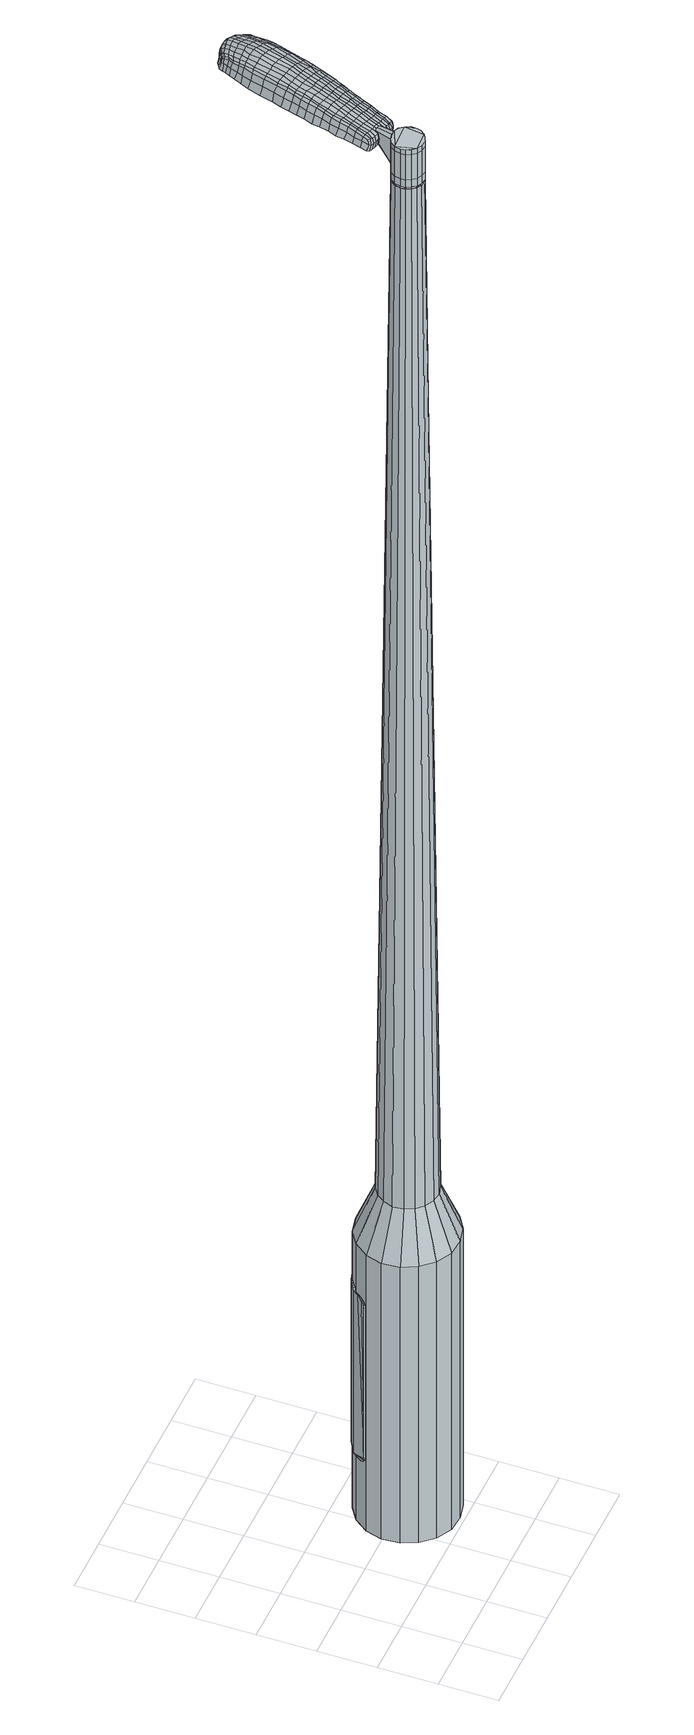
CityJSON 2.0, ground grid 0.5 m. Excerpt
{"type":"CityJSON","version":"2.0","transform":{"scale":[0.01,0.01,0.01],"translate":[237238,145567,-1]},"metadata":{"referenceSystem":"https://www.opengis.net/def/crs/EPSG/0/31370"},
"CityObjects":{
"object1":{"type":"GenericCityObject","attributes":{"cluster":584,"mean_distance_to_centroid":0.326,"new_centroid_x":237239.29,"new_centroid_y":145567.94,"mean_distance_to_camera":13.93,"H1":19.2,"H2":19.27,"Z_final":121.59,"cluster2":-1,"proj_x":237248.26,"proj_y":145570.62,"id_line":14345,"bearing_l":163.34,"distance":9.36,"orientation":"right","G_obj":73.34},"geometry":[{"type":"MultiSurface","lod":"2","boundaries":[[[0,1,2,3]],[[1,4,5,2]],[[4,6,7,5]],[[6,8,9,7]],[[8,10,11,9]],[[10,12,13,11]],[[12,14,15,13]],[[14,16,17,15]],[[16,18,19,17]],[[18,20,21,19]],[[20,22,23,21]],[[22,24,25,23]],[[24,26,27,25]],[[26,28,29,27]],[[28,30,31,29]],[[30,32,33,31]],[[32,34,35,33]],[[34,0,3,35]],[[36,37,38,39]],[[38,40,41,42]],[[41,43,42]],[[42,44,45,46]],[[45,47,46]],[[46,48,49,50]],[[49,51,50]],[[42,46,50,38]],[[50,52,39,38]],[[53,36,39]],[[2,5,7,35]],[[7,9,11,15]],[[11,13,15]],[[15,17,19,23]],[[19,21,23]],[[23,25,27,31]],[[27,29,31]],[[15,23,31,7]],[[31,33,35,7]],[[3,2,35]],[[1,0,54,55]],[[0,34,56,54]],[[34,32,57,56]],[[32,30,58,57]],[[30,28,59,58]],[[28,26,60,59]],[[26,24,61,60]],[[24,22,62,61]],[[22,20,63,62]],[[20,18,64,63]],[[18,16,65,64]],[[16,14,66,65]],[[14,12,67,66]],[[12,10,68,67]],[[10,8,69,68]],[[8,6,70,69]],[[6,4,71,70]],[[4,1,55,71]],[[55,54,72,73]],[[54,56,74,72]],[[56,57,75,74]],[[57,58,76,75]],[[58,59,77,76]],[[59,60,78,77]],[[60,61,79,78]],[[61,62,80,79]],[[62,63,81,80]],[[63,64,82,81]],[[64,65,83,82]],[[65,66,84,83]],[[66,67,85,84]],[[67,68,86,85]],[[68,69,87,86]],[[69,70,88,87]],[[70,71,89,88]],[[71,55,73,89]],[[90,91,92,93]],[[74,94,91,90]],[[75,95,94,74]],[[96,97,95,75]],[[98,99,97,96]],[[78,100,99,98]],[[101,102,100,78]],[[80,103,102,101]],[[104,105,103,80]],[[106,107,105,104]],[[108,109,107,106]],[[84,110,109,108]],[[111,112,110,84]],[[86,113,112,111]],[[87,114,113,86]],[[88,115,114,87]],[[89,116,115,88]],[[93,92,116,89]],[[117,118,119,120]],[[121,117,120,122]],[[123,121,122,124]],[[125,123,124,126]],[[127,125,126,128]],[[129,127,128,130]],[[131,129,130,132]],[[133,131,132,134]],[[135,133,134,136]],[[137,135,136,138]],[[139,137,138,140]],[[141,139,140,142]],[[143,141,142,144]],[[145,143,144,146]],[[147,145,146,148]],[[149,147,148,150]],[[73,72,90,93]],[[72,74,90]],[[76,96,75]],[[76,77,98,96]],[[77,78,98]],[[79,101,78]],[[79,80,101]],[[81,104,80]],[[81,82,106,104]],[[82,83,108,106]],[[83,84,108]],[[85,111,84]],[[85,86,111]],[[73,93,89]],[[151,152,92,91]],[[152,116,92]],[[153,112,113]],[[153,110,112]],[[154,109,110]],[[154,155,107,109]],[[155,156,105,107]],[[156,103,105]],[[157,102,103]],[[157,100,102]],[[158,99,100]],[[158,159,97,99]],[[159,95,97]],[[151,91,94]],[[39,52,149,160]],[[152,151,161,150]],[[53,39,160,118]],[[151,94,119,161]],[[36,53,118,117]],[[94,95,120,119]],[[37,36,117,121]],[[95,159,122,120]],[[38,37,121,123]],[[159,158,124,122]],[[40,38,123,125]],[[158,100,126,124]],[[41,40,125,127]],[[100,157,128,126]],[[43,41,127,129]],[[157,103,130,128]],[[42,43,129,131]],[[103,156,132,130]],[[44,42,131,133]],[[156,155,134,132]],[[45,44,133,135]],[[155,154,136,134]],[[47,45,135,137]],[[154,110,138,136]],[[46,47,137,139]],[[110,153,140,138]],[[48,46,139,141]],[[153,113,142,140]],[[49,48,141,143]],[[113,114,144,142]],[[51,49,143,145]],[[114,115,146,144]],[[50,51,145,147]],[[115,116,148,146]],[[52,50,147,149]],[[116,152,150,148]],[[149,150,162,163]],[[150,161,164,162]],[[161,119,165,164]],[[119,118,166,165]],[[118,160,167,166]],[[160,149,163,167]],[[168,169,170,171]],[[172,168,171,173]],[[168,172,174,175]],[[169,168,175,176]],[[177,178,179,180]],[[181,177,180,182]],[[177,181,183,184]],[[178,177,184,185]],[[186,187,188,189]],[[190,186,189,191]],[[186,190,192,193]],[[187,186,193,194]],[[195,196,197,198]],[[199,195,198,200]],[[195,199,201,202]],[[196,195,202,203]],[[204,205,206,207]],[[208,204,207,209]],[[204,208,210,211]],[[205,204,211,212]],[[213,214,215,216]],[[217,213,216,218]],[[213,217,219,220]],[[214,213,220,221]],[[222,223,224,225]],[[214,222,225,215]],[[222,214,221,226]],[[223,222,226,227]],[[228,229,230,231]],[[223,228,231,224]],[[228,223,227,232]],[[229,228,232,233]],[[234,172,173,235]],[[229,234,235,230]],[[234,229,233,236]],[[172,234,236,174]],[[237,238,239,240]],[[241,237,240,242]],[[237,241,243,244]],[[238,237,244,245]],[[246,247,248,249]],[[238,246,249,239]],[[246,238,245,250]],[[247,246,250,251]],[[252,253,254,255]],[[247,252,255,248]],[[252,247,251,256]],[[253,252,256,257]],[[258,259,260,261]],[[253,258,261,254]],[[258,253,257,262]],[[259,258,262,263]],[[264,169,176,265]],[[259,264,265,260]],[[264,259,263,266]],[[169,264,266,170]],[[267,268,269,270]],[[271,267,270,272]],[[267,271,273,274]],[[268,267,274,275]],[[276,277,278,279]],[[268,276,279,269]],[[276,268,275,280]],[[277,276,280,281]],[[282,283,284,285]],[[277,282,285,278]],[[282,277,281,286]],[[283,282,286,287]],[[288,181,182,289]],[[283,288,289,284]],[[288,283,287,290]],[[181,288,290,183]],[[291,292,293,294]],[[295,291,294,296]],[[291,295,297,298]],[[292,291,298,299]],[[300,301,302,303]],[[292,300,303,293]],[[300,292,299,304]],[[301,300,304,305]],[[306,307,308,309]],[[301,306,309,302]],[[306,301,305,310]],[[307,306,310,311]],[[312,313,314,315]],[[307,312,315,308]],[[312,307,311,316]],[[313,312,316,317]],[[318,178,185,319]],[[313,318,319,314]],[[318,313,317,320]],[[178,318,320,179]],[[321,207,206,322]],[[323,321,322,324]],[[321,323,325,326]],[[207,321,326,209]],[[327,323,324,328]],[[329,327,328,330]],[[327,329,331,332]],[[323,327,332,325]],[[333,329,330,334]],[[335,333,334,336]],[[333,335,337,338]],[[329,333,338,331]],[[339,335,336,340]],[[341,339,340,342]],[[339,341,343,344]],[[335,339,344,337]],[[345,341,342,346]],[[196,345,346,197]],[[345,196,203,347]],[[341,345,347,343]],[[348,349,194,193]],[[350,348,193,192]],[[348,350,351,352]],[[349,348,352,353]],[[354,355,353,352]],[[356,354,352,351]],[[354,356,357,358]],[[355,354,358,359]],[[360,361,359,358]],[[362,360,358,357]],[[360,362,363,364]],[[361,360,364,365]],[[366,367,365,364]],[[368,366,364,363]],[[366,368,201,199]],[[367,366,199,200]],[[369,370,371,372]],[[271,369,372,273]],[[369,271,272,373]],[[370,369,373,374]],[[375,190,191,376]],[[370,375,376,371]],[[375,370,374,377]],[[190,375,377,192]],[[378,379,380,381]],[[217,378,381,219]],[[378,217,218,382]],[[379,378,382,383]],[[384,385,386,387]],[[379,384,387,380]],[[384,379,383,388]],[[385,384,388,389]],[[390,187,194,391]],[[385,390,391,386]],[[390,385,389,392]],[[187,390,392,188]],[[393,394,395,396]],[[175,393,396,176]],[[393,175,174,397]],[[394,393,397,398]],[[399,400,401,402]],[[394,399,402,395]],[[399,394,398,403]],[[400,399,403,404]],[[405,198,197,406]],[[400,405,406,401]],[[405,400,404,407]],[[198,405,407,200]],[[408,409,410,411]],[[180,408,411,182]],[[408,180,179,412]],[[409,408,412,413]],[[414,202,201,415]],[[409,414,415,410]],[[414,409,413,416]],[[202,414,416,203]],[[417,418,419,420]],[[295,417,420,297]],[[417,295,296,421]],[[418,417,421,422]],[[423,208,209,424]],[[418,423,424,419]],[[423,418,422,425]],[[208,423,425,210]],[[426,427,428,429]],[[241,426,429,243]],[[426,241,242,430]],[[427,426,430,431]],[[432,433,434,435]],[[427,432,435,428]],[[432,427,431,436]],[[433,432,436,437]],[[438,205,212,439]],[[433,438,439,434]],[[438,433,437,440]],[[205,438,440,206]],[[441,442,431,430]],[[240,441,430,242]],[[441,240,239,443]],[[442,441,443,444]],[[445,446,437,436]],[[442,445,436,431]],[[445,442,444,447]],[[446,445,447,448]],[[449,322,206,440]],[[446,449,440,437]],[[449,446,448,450]],[[322,449,450,324]],[[451,452,453,454]],[[298,451,454,299]],[[451,298,297,420]],[[452,451,420,419]],[[455,326,325,456]],[[452,455,456,453]],[[455,452,419,424]],[[326,455,424,209]],[[457,458,444,443]],[[249,457,443,239]],[[457,249,248,459]],[[458,457,459,460]],[[461,462,448,447]],[[458,461,447,444]],[[461,458,460,463]],[[462,461,463,464]],[[465,328,324,450]],[[462,465,450,448]],[[465,462,464,466]],[[328,465,466,330]],[[467,468,469,470]],[[304,467,470,305]],[[467,304,299,454]],[[468,467,454,453]],[[471,332,331,472]],[[468,471,472,469]],[[471,468,453,456]],[[332,471,456,325]],[[473,474,460,459]],[[255,473,459,248]],[[473,255,254,475]],[[474,473,475,476]],[[477,478,464,463]],[[474,477,463,460]],[[477,474,476,479]],[[478,477,479,480]],[[481,334,330,466]],[[478,481,466,464]],[[481,478,480,482]],[[334,481,482,336]],[[483,484,485,486]],[[310,483,486,311]],[[483,310,305,470]],[[484,483,470,469]],[[487,338,337,488]],[[484,487,488,485]],[[487,484,469,472]],[[338,487,472,331]],[[489,490,476,475]],[[261,489,475,254]],[[489,261,260,491]],[[490,489,491,492]],[[493,494,480,479]],[[490,493,479,476]],[[493,490,492,495]],[[494,493,495,496]],[[497,340,336,482]],[[494,497,482,480]],[[497,494,496,498]],[[340,497,498,342]],[[499,500,501,502]],[[316,499,502,317]],[[499,316,311,486]],[[500,499,486,485]],[[503,344,343,504]],[[500,503,504,501]],[[503,500,485,488]],[[344,503,488,337]],[[505,506,492,491]],[[265,505,491,260]],[[505,265,176,396]],[[506,505,396,395]],[[507,508,496,495]],[[506,507,495,492]],[[507,506,395,402]],[[508,507,402,401]],[[509,346,342,498]],[[508,509,498,496]],[[509,508,401,406]],[[346,509,406,197]],[[510,511,413,412]],[[320,510,412,179]],[[510,320,317,502]],[[511,510,502,501]],[[512,347,203,416]],[[511,512,416,413]],[[512,511,501,504]],[[347,512,504,343]],[[513,514,374,373]],[[270,513,373,272]],[[513,270,269,515]],[[514,513,515,516]],[[517,350,192,377]],[[514,517,377,374]],[[517,514,516,518]],[[350,517,518,351]],[[519,520,521,522]],[[220,519,522,221]],[[519,220,219,381]],[[520,519,381,380]],[[523,524,525,526]],[[520,523,526,521]],[[523,520,380,387]],[[524,523,387,386]],[[527,349,353,528]],[[524,527,528,525]],[[527,524,386,391]],[[349,527,391,194]],[[529,530,516,515]],[[279,529,515,269]],[[529,279,278,531]],[[530,529,531,532]],[[533,356,351,518]],[[530,533,518,516]],[[533,530,532,534]],[[356,533,534,357]],[[535,536,537,538]],[[226,535,538,227]],[[535,226,221,522]],[[536,535,522,521]],[[539,540,541,542]],[[536,539,542,537]],[[539,536,521,526]],[[540,539,526,525]],[[543,355,359,544]],[[540,543,544,541]],[[543,540,525,528]],[[355,543,528,353]],[[545,546,532,531]],[[285,545,531,278]],[[545,285,284,547]],[[546,545,547,548]],[[549,362,357,534]],[[546,549,534,532]],[[549,546,548,550]],[[362,549,550,363]],[[551,552,553,554]],[[232,551,554,233]],[[551,232,227,538]],[[552,551,538,537]],[[555,556,557,558]],[[552,555,558,553]],[[555,552,537,542]],[[556,555,542,541]],[[559,361,365,560]],[[556,559,560,557]],[[559,556,541,544]],[[361,559,544,359]],[[561,562,548,547]],[[289,561,547,284]],[[561,289,182,411]],[[562,561,411,410]],[[563,368,363,550]],[[562,563,550,548]],[[563,562,410,415]],[[368,563,415,201]],[[564,565,398,397]],[[236,564,397,174]],[[564,236,233,554]],[[565,564,554,553]],[[566,567,404,403]],[[565,566,403,398]],[[566,565,553,558]],[[567,566,558,557]],[[568,367,200,407]],[[567,568,407,404]],[[568,567,557,560]],[[367,568,560,365]],[[569,570,571,572]],[[572,571,573,574]],[[575,573,571,576]],[[576,571,570,577]],[[578,579,580,581]],[[581,580,582,583]],[[584,582,580,585]],[[585,580,579,586]],[[587,588,589,590]],[[590,589,591,592]],[[593,591,589,594]],[[594,589,588,595]],[[596,597,598,599]],[[599,598,600,601]],[[602,600,598,603]],[[603,598,597,604]],[[605,606,607,608]],[[608,607,609,610]],[[611,609,607,612]],[[612,607,606,613]],[[614,615,616,617]],[[617,616,618,619]],[[620,618,616,621]],[[621,616,615,622]],[[623,624,625,626]],[[626,625,615,614]],[[622,615,625,627]],[[627,625,624,628]],[[629,630,631,632]],[[632,631,624,623]],[[628,624,631,633]],[[633,631,630,634]],[[574,573,635,636]],[[636,635,630,629]],[[634,630,635,637]],[[637,635,573,575]],[[638,639,640,641]],[[641,640,642,643]],[[644,642,640,645]],[[645,640,639,646]],[[647,648,649,650]],[[650,649,639,638]],[[646,639,649,651]],[[651,649,648,652]],[[653,654,655,656]],[[656,655,648,647]],[[652,648,655,657]],[[657,655,654,658]],[[659,660,661,662]],[[662,661,654,653]],[[658,654,661,663]],[[663,661,660,664]],[[577,570,665,666]],[[666,665,660,659]],[[664,660,665,667]],[[667,665,570,569]],[[668,669,670,671]],[[671,670,672,673]],[[674,672,670,675]],[[675,670,669,676]],[[677,678,679,680]],[[680,679,669,668]],[[676,669,679,681]],[[681,679,678,682]],[[683,684,685,686]],[[686,685,678,677]],[[682,678,685,687]],[[687,685,684,688]],[[583,582,689,690]],[[690,689,684,683]],[[688,684,689,691]],[[691,689,582,584]],[[692,693,694,695]],[[695,694,696,697]],[[698,696,694,699]],[[699,694,693,700]],[[701,702,703,704]],[[704,703,693,692]],[[700,693,703,705]],[[705,703,702,706]],[[707,708,709,710]],[[710,709,702,701]],[[706,702,709,711]],[[711,709,708,712]],[[713,714,715,716]],[[716,715,708,707]],[[712,708,715,717]],[[717,715,714,718]],[[586,579,719,720]],[[720,719,714,713]],[[718,714,719,721]],[[721,719,579,578]],[[605,608,722,723]],[[723,722,724,725]],[[726,724,722,166]],[[166,722,608,610]],[[725,724,727,728]],[[728,727,729,730]],[[731,729,727,732]],[[732,727,724,726]],[[730,729,733,734]],[[734,733,735,736]],[[737,735,733,738]],[[738,733,729,731]],[[736,735,739,740]],[[740,739,741,742]],[[743,741,739,744]],[[744,739,735,737]],[[742,741,745,746]],[[746,745,597,596]],[[604,597,745,747]],[[747,745,741,743]],[[595,748,749,594]],[[594,749,750,593]],[[751,750,749,752]],[[752,749,748,753]],[[753,754,755,752]],[[752,755,756,751]],[[757,756,755,758]],[[758,755,754,759]],[[759,760,761,758]],[[758,761,762,757]],[[763,762,761,764]],[[764,761,760,765]],[[765,766,767,764]],[[764,767,768,763]],[[602,768,767,600]],[[600,767,766,601]],[[769,770,771,772]],[[772,771,672,674]],[[673,672,771,773]],[[773,771,770,774]],[[592,591,775,776]],[[776,775,770,769]],[[774,770,775,777]],[[777,775,591,593]],[[778,779,780,781]],[[781,780,618,620]],[[619,618,780,782]],[[782,780,779,783]],[[784,785,786,787]],[[787,786,779,778]],[[783,779,786,788]],[[788,786,785,789]],[[595,588,790,791]],[[791,790,785,784]],[[789,785,790,792]],[[792,790,588,587]],[[793,794,795,796]],[[796,795,576,577]],[[575,576,795,797]],[[797,795,794,798]],[[799,800,801,802]],[[802,801,794,793]],[[798,794,801,803]],[[803,801,800,804]],[[596,599,805,806]],[[806,805,800,799]],[[804,800,805,807]],[[807,805,599,601]],[[808,809,810,811]],[[811,810,581,583]],[[578,581,810,812]],[[812,810,809,813]],[[602,603,814,815]],[[815,814,809,808]],[[813,809,814,816]],[[816,814,603,604]],[[817,818,819,820]],[[820,819,696,698]],[[697,696,819,821]],[[821,819,818,822]],[[610,609,823,824]],[[824,823,818,817]],[[822,818,823,825]],[[825,823,609,611]],[[826,827,828,644]],[[828,642,644]],[[643,642,828,829]],[[829,828,827,830]],[[831,832,833,834]],[[834,833,827,826]],[[830,827,833,835]],[[835,833,832,836]],[[613,606,837,838]],[[838,837,832,831]],[[836,832,837,839]],[[839,837,606,605]],[[830,840,841,829]],[[829,841,641,643]],[[638,641,841,842]],[[842,841,840,843]],[[836,844,845,835]],[[835,845,840,830]],[[843,840,845,846]],[[846,845,844,847]],[[605,723,848,839]],[[839,848,844,836]],[[847,844,848,849]],[[849,848,723,725]],[[850,851,852,853]],[[853,852,699,700]],[[698,699,852,820]],[[820,852,851,817]],[[726,166,854,855]],[[855,854,851,850]],[[817,851,854,824]],[[824,854,166,610]],[[843,856,857,842]],[[842,857,650,638]],[[647,650,857,858]],[[858,857,856,859]],[[847,860,861,846]],[[846,861,856,843]],[[859,856,861,862]],[[862,861,860,863]],[[725,728,864,849]],[[849,864,860,847]],[[863,860,864,865]],[[865,864,728,730]],[[866,867,868,869]],[[869,868,705,706]],[[700,705,868,853]],[[853,868,867,850]],[[731,732,870,871]],[[871,870,867,866]],[[850,867,870,855]],[[855,870,732,726]],[[859,872,873,858]],[[858,873,656,647]],[[653,656,873,874]],[[874,873,872,875]],[[863,876,877,862]],[[862,877,872,859]],[[875,872,877,878]],[[878,877,876,879]],[[730,734,880,865]],[[865,880,876,863]],[[879,876,880,881]],[[881,880,734,736]],[[882,883,884,885]],[[885,884,711,712]],[[706,711,884,869]],[[869,884,883,866]],[[737,738,886,887]],[[887,886,883,882]],[[866,883,886,871]],[[871,886,738,731]],[[875,888,889,874]],[[874,889,662,653]],[[659,662,889,890]],[[890,889,888,891]],[[879,892,893,878]],[[878,893,888,875]],[[891,888,893,894]],[[894,893,892,895]],[[736,740,896,881]],[[881,896,892,879]],[[895,892,896,897]],[[897,896,740,742]],[[898,899,900,901]],[[901,900,717,718]],[[712,717,900,885]],[[885,900,899,882]],[[743,744,902,903]],[[903,902,899,898]],[[882,899,902,887]],[[887,902,744,737]],[[891,904,905,890]],[[890,905,666,659]],[[577,666,905,796]],[[796,905,904,793]],[[895,906,907,894]],[[894,907,904,891]],[[793,904,907,802]],[[802,907,906,799]],[[742,746,908,897]],[[897,908,906,895]],[[799,906,908,806]],[[806,908,746,596]],[[813,909,910,812]],[[812,910,721,578]],[[718,721,910,901]],[[901,910,909,898]],[[604,747,911,816]],[[816,911,909,813]],[[898,909,911,903]],[[903,911,747,743]],[[774,912,913,773]],[[773,913,671,673]],[[668,671,913,914]],[[914,913,912,915]],[[593,750,916,777]],[[777,916,912,774]],[[915,912,916,917]],[[917,916,750,751]],[[918,919,920,921]],[[921,920,621,622]],[[620,621,920,781]],[[781,920,919,778]],[[922,923,924,925]],[[925,924,919,918]],[[778,919,924,787]],[[787,924,923,784]],[[753,748,926,927]],[[927,926,923,922]],[[784,923,926,791]],[[791,926,748,595]],[[915,928,929,914]],[[914,929,680,668]],[[677,680,929,930]],[[930,929,928,931]],[[751,756,932,917]],[[917,932,928,915]],[[931,928,932,933]],[[933,932,756,757]],[[934,935,936,937]],[[937,936,627,628]],[[622,627,936,921]],[[921,936,935,918]],[[938,939,940,941]],[[941,940,935,934]],[[918,935,940,925]],[[925,940,939,922]],[[759,754,942,943]],[[943,942,939,938]],[[922,939,942,927]],[[927,942,754,753]],[[931,944,945,930]],[[930,945,686,677]],[[683,686,945,946]],[[946,945,944,947]],[[757,762,948,933]],[[933,948,944,931]],[[947,944,948,949]],[[949,948,762,763]],[[950,951,952,953]],[[953,952,633,634]],[[628,633,952,937]],[[937,952,951,934]],[[954,955,956,957]],[[957,956,951,950]],[[934,951,956,941]],[[941,956,955,938]],[[765,760,958,959]],[[959,958,955,954]],[[938,955,958,943]],[[943,958,760,759]],[[947,960,961,946]],[[946,961,690,683]],[[583,690,961,811]],[[811,961,960,808]],[[763,768,962,949]],[[949,962,960,947]],[[808,960,962,815]],[[815,962,768,602]],[[798,963,964,797]],[[797,964,637,575]],[[634,637,964,953]],[[953,964,963,950]],[[804,965,966,803]],[[803,966,963,798]],[[950,963,966,957]],[[957,966,965,954]],[[601,766,967,807]],[[807,967,965,804]],[[954,965,967,959]],[[959,967,766,765]],[[569,572,171,170]],[[572,574,173,171]],[[584,585,184,183]],[[585,586,185,184]],[[587,590,189,188]],[[590,592,191,189]],[[611,612,211,210]],[[612,613,212,211]],[[614,617,216,215]],[[617,619,218,216]],[[623,626,225,224]],[[626,614,215,225]],[[629,632,231,230]],[[632,623,224,231]],[[574,636,235,173]],[[636,629,230,235]],[[644,645,244,243]],[[645,646,245,244]],[[646,651,250,245]],[[651,652,251,250]],[[652,657,256,251]],[[657,658,257,256]],[[658,663,262,257]],[[663,664,263,262]],[[664,667,266,263]],[[667,569,170,266]],[[674,675,274,273]],[[675,676,275,274]],[[676,681,280,275]],[[681,682,281,280]],[[682,687,286,281]],[[687,688,287,286]],[[688,691,290,287]],[[691,584,183,290]],[[692,695,294,293]],[[695,697,296,294]],[[701,704,303,302]],[[704,692,293,303]],[[707,710,309,308]],[[710,701,302,309]],[[713,716,315,314]],[[716,707,308,315]],[[586,720,319,185]],[[720,713,314,319]],[[769,772,372,371]],[[772,674,273,372]],[[592,776,376,191]],[[776,769,371,376]],[[619,782,382,218]],[[782,783,383,382]],[[783,788,388,383]],[[788,789,389,388]],[[789,792,392,389]],[[792,587,188,392]],[[697,821,421,296]],[[821,822,422,421]],[[822,825,425,422]],[[825,611,210,425]],[[826,644,429,428]],[[644,243,429]],[[831,834,435,434]],[[834,826,428,435]],[[613,838,439,212]],[[838,831,434,439]],[[968,969,970,971]],[[972,973,971,970]],[[974,975,976,977]],[[978,979,980,981]],[[969,982,983,970]],[[984,972,970,983]],[[985,974,977,986]],[[987,988,979,978]],[[982,989,990,983]],[[990,991,984,983]],[[992,985,986,993]],[[994,988,987,995]],[[989,996,997,990]],[[997,998,991,990]],[[999,992,993,1000]],[[1001,994,995,1002]],[[1003,1004,1005,1006]],[[1007,1008,1004,1003]],[[1007,1009,1010,1008]],[[1009,1011,1012,1010]],[[1013,1014,1015,1016]],[[1017,1018,1014,1013]],[[1019,1020,1018,1017]],[[1021,1022,1020,1019]],[[1016,1005,1004,1013]],[[1013,1004,1008,1017]],[[1008,1010,1019,1017]],[[1010,1012,1021,1019]],[[977,976,973,972]],[[986,977,972,984]],[[991,993,986,984]],[[998,1000,993,991]],[[978,981,975,974]],[[987,978,974,985]],[[995,987,985,992]],[[1002,995,992,999]],[[979,1003,1006,980]],[[988,1007,1003,979]],[[1009,1007,988,994]],[[1011,1009,994,1001]],[[1023,1024,1025,1026]],[[1025,1027,1028,1029]],[[1025,1029,1030,1031]],[[1025,1031,1026]],[[1032,1023,1026,1033]],[[1034,1033,1026,1035]],[[1036,1035,1026]],[[1037,1025,1024,1038]],[[1039,1037,1038,1040]],[[1041,1039,1040,1042]],[[1043,1041,1042,1044]],[[1045,1043,1044,1046]],[[1046,1047,1048,1049]],[[1046,1049,1050,1051]],[[1046,1051,1052,1053]],[[1052,1054,1055,1056]],[[1052,1056,1057,1058]],[[1052,1058,1053]],[[1046,1053,1045]],[[1059,1060,1024,1023]],[[1061,1062,1027,1025]],[[1063,1064,1036,1026]],[[1060,1065,1038,1024]],[[1066,1061,1025,1037]],[[1065,1067,1040,1038]],[[1068,1066,1037,1039]],[[1067,1069,1042,1040]],[[1070,1068,1039,1041]],[[1069,1071,1044,1042]],[[1072,1070,1041,1043]],[[1071,1073,1046,1044]],[[1074,1072,1043,1045]],[[1073,1075,1047,1046]],[[1076,1077,1054,1052]],[[1078,1074,1045,1053]],[[1048,1047,1075,1079]],[[1049,1048,1079,1080]],[[1050,1049,1080,1081]],[[1051,1050,1081,1082]],[[1052,1051,1082,1076]],[[1083,1059,1023,1032]],[[1084,1083,1032,1033]],[[1085,1084,1033,1034]],[[1086,1085,1034,1035]],[[1064,1086,1035,1036]],[[1028,1027,1062,1087]],[[1055,1054,1077,1088]],[[1029,1028,1087,1089]],[[1030,1029,1089,1090]],[[1031,1030,1090,1091]],[[1026,1031,1091,1063]],[[1056,1055,1088,1092]],[[1057,1056,1092,1093]],[[1058,1057,1093,1094]],[[1053,1058,1094,1078]]]}]}
},
"vertices":[
[140,136,384],[153,130,384],[153,130,96],[140,136,96],[163,119,384],[163,119,96],[169,106,384],[169,106,96],[170,91,384],[170,91,96],[166,77,384],[166,77,96],[157,65,384],[157,65,96],[145,57,384],[145,57,96],[131,54,384],[131,54,96],[116,55,384],[116,55,96],[103,62,384],[103,62,96],[93,73,384],[93,73,96],[87,86,384],[87,86,96],[86,101,384],[86,101,96],[90,115,384],[90,115,96],[99,127,384],[99,127,96],[111,135,384],[111,135,96],[126,138,384],[126,138,96],[123,108,1524],[119,106,1524],[116,102,1524],[132,109,1524],[115,97,1524],[115,93,1524],[120,85,1524],[117,89,1524],[124,83,1524],[129,82,1524],[137,86,1524],[133,84,1524],[140,90,1524],[141,94,1524],[139,103,1524],[141,99,1524],[136,107,1524],[127,109,1524],[135,120,429],[143,116,429],[127,121,429],[118,119,429],[111,114,429],[106,107,429],[103,99,429],[104,90,429],[107,82,429],[113,76,429],[121,72,429],[130,71,429],[138,73,429],[145,78,429],[151,85,429],[153,93,429],[153,102,429],[149,110,429],[132,109,1483],[136,107,1483],[127,109,1483],[123,108,1483],[119,106,1483],[116,102,1483],[115,97,1483],[115,93,1483],[117,89,1483],[120,85,1483],[124,83,1483],[129,82,1483],[133,84,1483],[137,86,1483],[140,90,1483],[141,94,1483],[141,99,1483],[139,103,1483],[132,108,1483],[132,108,1485],[136,106,1485],[136,106,1483],[127,109,1485],[123,108,1485],[119,105,1483],[119,105,1485],[117,102,1483],[117,102,1485],[115,97,1485],[116,93,1483],[116,93,1485],[117,89,1485],[120,86,1483],[120,86,1485],[124,84,1483],[124,84,1485],[129,83,1483],[129,83,1485],[133,84,1485],[137,87,1483],[137,87,1485],[140,90,1485],[141,94,1485],[141,99,1485],[139,103,1485],[123,108,1519],[127,109,1519],[127,109,1493],[123,108,1493],[119,106,1519],[119,106,1493],[116,102,1519],[116,102,1493],[115,97,1519],[115,97,1493],[115,93,1519],[115,93,1493],[117,89,1519],[117,89,1493],[120,85,1519],[120,85,1493],[124,83,1519],[124,83,1493],[129,82,1519],[129,82,1493],[133,84,1519],[133,84,1493],[137,86,1519],[137,86,1493],[140,90,1519],[140,90,1493],[141,94,1519],[141,94,1493],[141,99,1519],[141,99,1493],[139,103,1519],[139,103,1493],[136,107,1519],[136,107,1493],[132,109,1485],[136,107,1485],[137,86,1485],[129,82,1485],[124,83,1485],[120,85,1485],[115,93,1485],[116,102,1485],[119,106,1485],[132,109,1519],[132,109,1493],[140,126,1513],[140,126,1518],[137,127,1513],[134,128,1513],[134,128,1518],[137,127,1518],[177,192,1519],[175,185,1518],[177,186,1509],[179,193,1510],[180,200,1519],[182,201,1510],[178,200,1526],[175,192,1525],[173,185,1525],[140,203,1519],[139,196,1518],[140,195,1525],[142,202,1525],[143,212,1519],[144,210,1526],[142,213,1510],[139,205,1510],[138,198,1509],[178,269,1519],[182,267,1519],[182,268,1513],[178,270,1513],[174,269,1519],[174,270,1513],[174,267,1524],[178,267,1524],[181,266,1524],[157,198,1530],[155,191,1529],[158,190,1529],[160,197,1530],[160,206,1531],[163,205,1531],[156,207,1530],[153,199,1530],[151,192,1529],[134,120,1512],[137,119,1512],[137,121,1517],[135,121,1517],[131,121,1512],[132,122,1517],[131,122,1506],[134,121,1506],[137,120,1506],[193,249,1519],[192,246,1519],[194,246,1512],[194,250,1512],[193,252,1518],[195,252,1512],[192,251,1522],[192,249,1523],[191,246,1524],[191,241,1519],[190,236,1519],[192,236,1512],[193,242,1512],[190,241,1524],[189,236,1525],[189,230,1519],[187,222,1519],[189,223,1511],[191,231,1511],[187,230,1526],[185,222,1526],[183,211,1519],[185,212,1510],[182,211,1526],[152,123,1513],[155,130,1513],[153,129,1518],[151,122,1517],[150,117,1512],[149,119,1516],[151,118,1506],[153,123,1507],[156,130,1507],[157,137,1514],[160,144,1515],[158,143,1520],[156,136,1519],[159,137,1507],[161,144,1507],[162,151,1515],[165,158,1516],[163,157,1522],[161,150,1521],[164,152,1508],[167,159,1508],[168,165,1517],[170,172,1517],[168,171,1524],[166,164,1523],[169,166,1508],[172,172,1509],[173,179,1518],[171,178,1524],[174,179,1509],[159,260,1519],[158,257,1519],[159,256,1524],[160,260,1523],[160,262,1518],[161,262,1522],[159,264,1512],[158,261,1512],[157,258,1512],[156,253,1519],[154,247,1519],[155,246,1525],[157,252,1524],[155,254,1512],[153,249,1512],[152,242,1519],[149,234,1519],[150,233,1526],[153,241,1526],[151,243,1511],[148,236,1511],[146,223,1519],[147,222,1526],[145,225,1510],[123,132,1513],[125,139,1513],[124,140,1507],[122,133,1507],[122,126,1512],[121,127,1506],[123,127,1516],[124,131,1517],[126,138,1518],[127,146,1514],[128,153,1515],[127,155,1507],[126,148,1507],[128,145,1519],[129,152,1520],[130,161,1515],[132,168,1516],[131,170,1508],[129,162,1508],[131,160,1521],[133,167,1522],[133,175,1517],[135,182,1517],[134,184,1509],[132,177,1508],[135,174,1523],[136,181,1524],[137,189,1518],[136,191,1509],[138,188,1524],[136,127,1519],[139,126,1519],[138,134,1520],[141,133,1520],[135,135,1520],[133,127,1519],[140,141,1522],[143,140,1522],[142,148,1523],[145,147,1523],[139,149,1523],[137,142,1521],[145,155,1524],[147,154,1524],[147,162,1525],[149,161,1525],[144,163,1525],[141,156,1524],[149,169,1526],[152,168,1526],[151,176,1527],[154,176,1527],[148,177,1527],[146,170,1526],[153,183,1528],[156,183,1528],[150,184,1528],[177,264,1527],[180,263,1527],[173,264,1526],[172,260,1527],[176,260,1528],[179,259,1528],[174,254,1529],[177,253,1529],[170,254,1528],[168,247,1530],[172,247,1530],[175,246,1530],[170,240,1531],[173,239,1531],[165,241,1530],[163,232,1531],[167,231,1531],[170,230,1531],[163,219,1531],[167,218,1531],[159,220,1531],[162,264,1518],[164,266,1519],[164,267,1513],[161,265,1513],[162,263,1523],[165,264,1523],[169,267,1519],[169,268,1513],[169,266,1524],[193,254,1518],[192,257,1518],[191,255,1523],[192,253,1523],[194,254,1513],[193,257,1513],[190,260,1519],[188,263,1519],[187,262,1524],[189,259,1523],[191,261,1513],[188,264,1513],[185,266,1519],[184,264,1524],[185,266,1513],[174,192,1528],[172,193,1528],[170,186,1528],[172,185,1527],[177,200,1528],[175,201,1529],[170,193,1529],[166,195,1530],[164,188,1529],[167,187,1528],[172,202,1529],[169,203,1530],[163,196,1530],[161,189,1529],[166,204,1531],[143,201,1528],[145,201,1529],[148,209,1529],[145,210,1528],[141,194,1527],[143,194,1528],[149,200,1529],[152,208,1530],[147,193,1528],[123,124,1512],[125,123,1512],[125,124,1517],[124,125,1517],[122,125,1506],[124,124,1506],[128,122,1512],[128,123,1517],[127,123,1506],[148,116,1512],[147,116,1512],[148,117,1506],[149,117,1506],[148,117,1517],[146,118,1517],[144,117,1512],[142,118,1512],[142,119,1506],[145,118,1506],[144,118,1517],[142,119,1517],[139,119,1512],[140,119,1506],[139,120,1517],[150,122,1519],[148,123,1519],[152,130,1520],[150,130,1520],[146,124,1519],[143,124,1519],[148,131,1520],[146,131,1520],[141,125,1519],[143,132,1520],[125,130,1519],[127,129,1519],[129,137,1520],[127,137,1520],[130,128,1519],[132,136,1520],[155,137,1521],[153,137,1521],[157,144,1522],[155,144,1522],[151,138,1521],[148,138,1521],[153,145,1522],[150,146,1523],[145,139,1522],[148,146,1523],[129,144,1521],[131,144,1521],[133,151,1522],[131,152,1522],[134,143,1521],[136,150,1522],[159,151,1523],[158,151,1523],[162,158,1524],[160,158,1524],[155,152,1523],[153,153,1524],[158,159,1525],[155,160,1525],[150,153,1524],[152,161,1525],[132,159,1523],[134,158,1523],[136,165,1524],[134,166,1524],[138,157,1524],[140,164,1525],[164,165,1525],[163,165,1525],[167,171,1526],[165,172,1526],[160,166,1526],[157,167,1526],[162,173,1527],[160,174,1527],[154,168,1526],[157,175,1527],[136,173,1525],[138,173,1525],[140,180,1526],[138,180,1526],[142,171,1526],[144,179,1527],[169,178,1527],[167,179,1527],[165,180,1527],[162,181,1528],[159,182,1528],[139,187,1527],[142,187,1527],[145,186,1528],[161,260,1525],[164,262,1525],[160,257,1526],[163,258,1526],[168,263,1526],[167,259,1527],[191,251,1525],[190,253,1525],[189,249,1526],[190,247,1525],[189,256,1525],[186,259,1526],[185,255,1527],[188,252,1526],[184,261,1526],[182,257,1527],[158,252,1526],[161,253,1527],[156,246,1527],[159,247,1528],[165,254,1528],[163,247,1529],[189,242,1526],[188,244,1527],[186,238,1528],[188,236,1527],[186,247,1527],[184,249,1528],[182,242,1529],[184,240,1528],[181,251,1528],[179,244,1530],[154,241,1528],[157,241,1529],[152,233,1528],[154,233,1529],[161,241,1529],[158,232,1530],[186,230,1528],[185,232,1528],[182,224,1529],[184,223,1528],[183,234,1529],[180,236,1530],[177,227,1530],[180,225,1530],[177,237,1530],[174,229,1531],[148,221,1529],[151,221,1529],[155,220,1530],[180,211,1528],[179,212,1529],[176,214,1530],[173,215,1530],[170,216,1531],[175,187,1509],[173,186,1518],[175,193,1518],[177,194,1509],[178,201,1519],[180,202,1510],[176,200,1525],[174,192,1525],[171,186,1525],[142,195,1525],[141,196,1518],[142,203,1518],[143,202,1525],[145,211,1519],[146,210,1525],[143,213,1510],[141,205,1509],[139,198,1509],[181,266,1513],[181,265,1519],[178,266,1519],[178,267,1513],[174,266,1519],[174,267,1513],[174,265,1524],[177,265,1524],[180,264,1524],[158,190,1528],[155,191,1528],[157,198,1529],[160,197,1529],[160,207,1529],[163,206,1529],[156,208,1529],[154,199,1529],[152,192,1528],[138,122,1516],[137,122,1512],[135,122,1512],[135,123,1516],[132,123,1512],[132,124,1516],[132,124,1506],[135,123,1506],[138,122,1506],[192,247,1512],[190,246,1519],[191,249,1518],[192,250,1512],[191,251,1518],[193,252,1512],[190,251,1522],[190,249,1523],[189,246,1523],[190,237,1512],[188,236,1519],[190,242,1519],[191,242,1512],[188,241,1524],[187,236,1525],[187,224,1511],[185,223,1519],[187,230,1519],[189,231,1511],[185,230,1525],[183,223,1526],[182,212,1519],[183,213,1510],[180,212,1526],[152,130,1518],[153,130,1513],[150,123,1513],[149,123,1517],[148,119,1512],[148,120,1515],[149,119,1506],[152,124,1506],[154,131,1507],[157,144,1520],[158,145,1514],[155,138,1514],[154,137,1519],[157,138,1507],[160,145,1507],[162,158,1522],[163,159,1516],[161,152,1515],[159,151,1521],[162,152,1508],[165,159,1508],[167,172,1523],[168,172,1517],[166,166,1516],[164,165,1522],[167,166,1508],[170,173,1508],[171,179,1517],[169,179,1524],[172,180,1509],[160,256,1523],[159,256,1519],[161,259,1518],[162,259,1523],[162,261,1518],[162,260,1522],[161,262,1512],[160,260,1512],[158,258,1512],[157,246,1525],[155,247,1519],[157,252,1519],[159,251,1524],[157,253,1512],[154,248,1512],[152,232,1526],[151,234,1519],[153,241,1519],[155,240,1525],[152,243,1511],[150,235,1511],[148,223,1519],[149,221,1526],[147,224,1510],[126,140,1507],[127,138,1513],[125,131,1513],[124,132,1506],[124,126,1512],[123,127,1506],[125,127,1515],[126,130,1517],[128,138,1518],[129,154,1507],[130,153,1514],[128,146,1514],[128,147,1507],[129,145,1519],[131,152,1520],[133,169,1508],[134,168,1516],[132,160,1515],[131,162,1508],[133,159,1521],[135,166,1522],[136,184,1508],[137,182,1517],[135,175,1516],[134,176,1508],[136,174,1522],[138,181,1523],[139,189,1517],[138,191,1509],[140,188,1524],[136,127,1518],[139,127,1518],[138,134,1519],[141,133,1519],[136,135,1519],[141,141,1520],[143,141,1520],[143,149,1521],[145,148,1521],[140,149,1521],[138,142,1520],[145,156,1523],[147,155,1523],[147,163,1524],[150,162,1524],[144,164,1524],[142,157,1523],[149,170,1525],[152,169,1525],[151,177,1526],[154,176,1526],[148,178,1526],[146,171,1525],[153,184,1527],[156,183,1527],[150,185,1527],[180,262,1526],[177,263,1526],[173,263,1525],[172,259,1526],[176,259,1526],[179,258,1526],[177,252,1528],[174,253,1528],[170,253,1527],[168,247,1528],[172,246,1529],[175,245,1529],[173,238,1530],[170,239,1530],[166,240,1529],[163,232,1530],[167,231,1530],[170,230,1530],[167,218,1530],[163,219,1530],[160,220,1530],[165,265,1513],[165,264,1518],[163,262,1518],[162,263,1512],[163,261,1523],[165,262,1523],[169,265,1519],[169,266,1513],[169,264,1523],[189,255,1523],[190,256,1518],[191,253,1518],[190,252,1523],[192,254,1512],[191,256,1512],[186,260,1523],[186,261,1519],[188,259,1519],[188,257,1523],[189,259,1513],[187,262,1513],[184,264,1519],[183,262,1524],[184,265,1513],[169,186,1527],[172,193,1527],[173,192,1527],[170,186,1526],[175,201,1527],[174,201,1528],[164,188,1528],[166,195,1528],[169,194,1528],[167,187,1527],[172,202,1528],[169,203,1529],[163,196,1529],[161,189,1528],[166,205,1529],[148,209,1528],[146,201,1527],[144,201,1527],[147,209,1527],[143,194,1526],[144,194,1527],[150,200,1528],[152,208,1528],[148,193,1527],[126,126,1516],[125,125,1512],[124,125,1512],[125,126,1516],[124,126,1506],[125,126,1506],[128,124,1512],[129,125,1516],[128,125,1506],[148,119,1506],[147,119,1512],[148,118,1512],[148,119,1516],[147,120,1516],[143,121,1506],[142,120,1512],[145,119,1512],[146,120,1506],[145,120,1516],[142,121,1516],[140,121,1512],[140,122,1506],[140,122,1516],[148,124,1518],[149,124,1518],[151,130,1519],[150,131,1519],[144,125,1518],[146,125,1518],[148,131,1519],[146,132,1519],[141,126,1518],[143,133,1519],[129,137,1519],[127,130,1518],[126,130,1518],[128,137,1519],[130,129,1518],[132,136,1519],[153,138,1520],[154,137,1520],[156,144,1521],[155,145,1521],[148,139,1520],[151,138,1520],[153,145,1521],[150,146,1521],[146,140,1520],[148,147,1521],[133,152,1521],[131,144,1520],[130,145,1520],[132,152,1521],[134,143,1520],[136,151,1521],[158,152,1522],[158,151,1522],[161,158,1523],[160,159,1523],[153,153,1522],[155,152,1522],[158,159,1523],[155,160,1524],[150,154,1523],[152,161,1524],[137,166,1523],[135,159,1522],[134,159,1522],[135,166,1523],[138,158,1522],[140,165,1523],[162,166,1524],[163,165,1524],[166,172,1525],[165,173,1525],[157,167,1525],[160,166,1524],[162,173,1525],[159,174,1526],[154,168,1525],[157,175,1526],[140,180,1525],[139,173,1524],[137,173,1524],[139,180,1525],[142,172,1524],[144,179,1525],[167,179,1526],[168,179,1526],[162,181,1527],[165,180,1526],[159,182,1527],[142,187,1526],[141,187,1526],[146,186,1526],[165,260,1524],[163,259,1524],[161,256,1525],[163,257,1525],[169,262,1525],[167,259,1525],[188,249,1525],[189,252,1524],[189,250,1524],[189,247,1525],[184,254,1526],[185,258,1525],[187,255,1524],[187,252,1525],[183,260,1525],[182,256,1526],[161,252,1526],[159,251,1526],[157,246,1526],[159,246,1527],[165,253,1526],[163,247,1527],[185,238,1527],[187,244,1526],[188,242,1526],[186,236,1526],[181,242,1528],[183,249,1527],[185,246,1526],[183,240,1527],[180,251,1527],[178,244,1528],[157,240,1527],[155,240,1527],[153,232,1527],[155,232,1528],[161,240,1528],[159,232,1529],[181,224,1528],[184,232,1527],[185,231,1527],[182,223,1527],[176,227,1529],[179,235,1529],[182,234,1528],[179,226,1528],[176,237,1529],[173,229,1530],[151,221,1528],[150,221,1528],[155,220,1529],[178,213,1528],[179,212,1528],[173,215,1529],[176,214,1529],[170,217,1530],[149,119,1508],[143,121,1508],[153,152,1509],[161,149,1509],[160,172,1510],[168,170,1510],[172,210,1512],[181,207,1512],[176,190,1511],[167,193,1511],[177,227,1513],[181,240,1514],[189,238,1514],[186,224,1513],[136,123,1508],[146,154,1509],[152,175,1510],[163,213,1512],[158,195,1511],[168,230,1513],[172,243,1514],[130,125,1508],[138,156,1509],[144,177,1510],[154,215,1512],[149,198,1511],[164,245,1514],[160,232,1513],[123,127,1508],[131,158,1509],[135,180,1510],[145,218,1512],[140,201,1511],[155,248,1514],[151,235,1513],[184,253,1514],[184,258,1514],[191,256,1514],[192,251,1514],[176,256,1514],[178,260,1514],[168,258,1514],[171,262,1514],[160,260,1514],[164,264,1514],[183,263,1515],[181,267,1515],[182,267,1515],[187,262,1515],[179,265,1515],[180,268,1515],[175,266,1515],[179,268,1515],[171,267,1515],[178,268,1515],[96,125,334],[99,129,334],[99,129,165],[90,117,171],[96,125,165],[94,122,165],[92,120,166],[91,118,167],[90,117,169],[94,122,334],[92,120,333],[91,118,332],[90,117,331],[90,117,328],[111,136,165],[111,136,334],[126,140,165],[126,140,334],[141,138,165],[141,138,334],[154,131,165],[154,131,334],[165,120,165],[165,120,334],[166,116,334],[168,113,334],[169,110,333],[170,109,332],[170,107,331],[171,107,328],[166,116,165],[171,107,171],[170,107,169],[170,109,167],[169,110,166],[168,113,165],[99,123,334],[101,126,334],[101,126,165],[99,123,165],[92,115,171],[92,115,328],[112,134,334],[112,134,165],[126,137,334],[126,137,165],[140,135,334],[140,135,165],[152,129,334],[152,129,165],[162,119,334],[162,119,165],[164,115,334],[168,106,328],[168,106,171],[164,115,165],[165,112,334],[166,109,333],[167,107,332],[168,106,331],[96,120,334],[95,118,333],[93,117,332],[93,116,331],[96,120,165],[168,106,169],[95,118,166],[93,117,167],[93,116,169],[167,107,167],[166,109,166],[165,112,165]
]}
